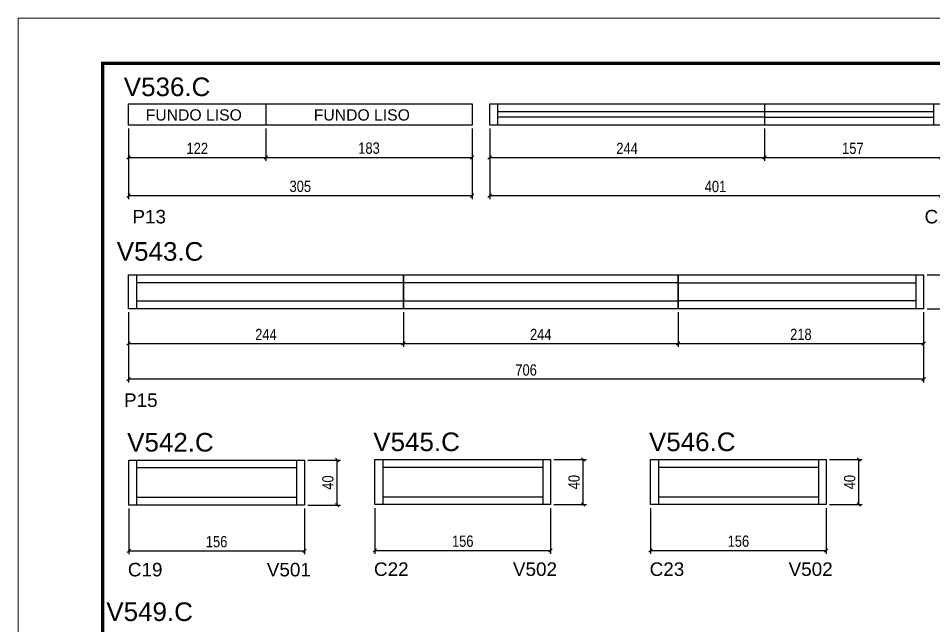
# Model space of a CAD drawing. Extents: x 2216 to 8470, y 226 to 4722.
# Drawn here: x 5400 to 6213, y 1886 to 2425 of the extents above; entities that cross this region are included whole.
import ezdxf

# ---------------------------------------------------------------- set-up
doc = ezdxf.new("R2010")
doc.units = 0
doc.linetypes.add('DASHED', pattern=[0.75, 0.5, -0.25])
for name, color, linetype in [('5', 5, 'Continuous'), ('COTA', 241, 'Continuous'), ('NOMENCLATURA', 7, 'Continuous'), ('Painéis', 200, 'Continuous'), ('SARR_2.2x7', 40, 'Continuous')]:
    doc.layers.add(name, color=color, linetype=linetype)
for name, color, linetype, lineweight in [('Folhas', 255, 'Continuous', 9), ('Romaneio', 3, 'Continuous', 13), ('SARRAFO DE PRESSAO', 251, 'DASHED', 9)]:
    doc.layers.add(name, color=color, linetype=linetype, lineweight=lineweight)
doc.styles.add('ARIAL', font='arial.ttf')
doc.styles.add('COTA TECNICA-50', font='techl___.ttf', dxfattribs={"height": 10})
doc.styles.get("Standard").update_dxf_attribs({"font": 'arial.ttf'})
doc.dimstyles.new('COTA PAINEL-50', dxfattribs={"dimtxt": 10, "dimasz": 3, "dimexe": 3, "dimexo": 3, "dimgap": 3, "dimtad": 1, "dimdec": 1, "dimzin": 12, "dimdsep": 46, "dimtxsty": 'COTA TECNICA-50', "dimblk1": 'OBLIQUE', "dimblk2": 'OBLIQUE', "dimsah": 1, "dimcen": 0.9, "dimclrd": 4, "dimclre": 4, "dimclrt": 240, "dimadec": 1, "dimazin": 3, "dimtfac": 1, "dimtdec": 1, "dimtmove": 0, "dimatfit": 3, "dimfxl": 1, "dimtolj": 1, "dimtzin": 12, "dimarcsym": 0})

# ---------------------------------------------------------------- blocks, each defined once
blk = doc.blocks.new('9999999999')
at = {"layer": 'Folhas'}
blk.add_lwpolyline([(98138.98, 34190.21), (99623.98, 34190.21), (99623.98, 35240.21), (98138.98, 35240.21)], close=True, dxfattribs=at)
at = {"layer": 'Folhas', "color": 30, "const_width": 3}
blk.add_lwpolyline([(98213.98, 34230.21), (99583.98, 34230.21), (99583.98, 35200.21), (98213.98, 35200.21)], close=True, dxfattribs=at)
blk = doc.blocks.new('_Oblique')
at = {"color": 0, "linetype": 'ByBlock', "lineweight": -2}
blk.add_line((-0.5, -0.5), (0.5, 0.5), dxfattribs=at)
blk = doc.blocks.new('*D214')
at = {"layer": 'Defpoints', "color": 0, "linetype": 'ByBlock', "transparency": 16777216}
for p in [(5497.59, 2329.86), (5802.59, 2329.86), (5497.59, 2267.29)]:
    blk.add_point(p, dxfattribs=at)
at = {"layer": 'Romaneio', "color": 4, "linetype": 'ByBlock', "lineweight": -2, "transparency": 16777216}
for p, q in [((5497.59, 2326.86), (5497.59, 2264.29)), ((5802.59, 2326.86), (5802.59, 2264.29)), ((5802.59, 2267.29), (5497.59, 2267.29))]:
    blk.add_line(p, q, dxfattribs=at)
at = {"layer": 'Romaneio', "color": 4, "linetype": 'ByBlock', "lineweight": -2, "transparency": 16777216, "xscale": 3, "yscale": 3, "zscale": 3}
for p, rotation in [((5497.59, 2267.29), 180.0000000059949), ((5802.59, 2267.29), 5.9948846e-09)]:
    blk.add_blockref('_Oblique', p, dxfattribs=dict(at, rotation=rotation))
at = {"layer": 'Romaneio', "color": 240, "linetype": 'ByBlock', "transparency": 16777216, "insert": (5650.09, 2275.51), "char_height": 10, "attachment_point": 5, "rotation": 0, "style": 'COTA TECNICA-50'}
blk.add_mtext('\\A1;305', dxfattribs=at)
blk = doc.blocks.new('*D215')
at = {"layer": 'COTA', "color": 4, "linetype": 'ByBlock', "lineweight": -2, "transparency": 16777216}
for p, q in [((5497.59, 2326.86), (5497.59, 2298.19)), ((5619.59, 2326.86), (5619.59, 2298.19)), ((5497.59, 2301.19), (5619.59, 2301.19))]:
    blk.add_line(p, q, dxfattribs=at)
at = {"layer": 'Defpoints', "color": 0, "linetype": 'ByBlock', "transparency": 16777216}
for p in [(5497.59, 2329.86), (5619.59, 2329.86), (5619.59, 2301.19)]:
    blk.add_point(p, dxfattribs=at)
at = {"layer": 'COTA', "color": 4, "linetype": 'ByBlock', "lineweight": -2, "transparency": 16777216, "xscale": 3, "yscale": 3, "zscale": 3, "rotation": 180}
blk.add_blockref('_Oblique', (5497.59, 2301.19), dxfattribs=at)
at = {"layer": 'COTA', "color": 4, "linetype": 'ByBlock', "lineweight": -2, "transparency": 16777216, "xscale": 3, "yscale": 3, "zscale": 3}
blk.add_blockref('_Oblique', (5619.59, 2301.19), dxfattribs=at)
at = {"layer": 'COTA', "color": 240, "linetype": 'ByBlock', "transparency": 16777216, "insert": (5558.59, 2309.25), "char_height": 10, "attachment_point": 5, "style": 'COTA TECNICA-50'}
blk.add_mtext('\\A1;122', dxfattribs=at)
blk = doc.blocks.new('*D86')
at = {"layer": 'COTA', "color": 4, "linetype": 'ByBlock', "lineweight": -2, "transparency": 16777216}
for p, q in [((5619.59, 2326.86), (5619.59, 2298.19)), ((5802.59, 2326.86), (5802.59, 2298.19)), ((5619.59, 2301.19), (5802.59, 2301.19))]:
    blk.add_line(p, q, dxfattribs=at)
at = {"layer": 'Defpoints', "color": 0, "linetype": 'ByBlock', "transparency": 16777216}
for p in [(5619.59, 2329.86), (5802.59, 2329.86), (5802.59, 2301.19)]:
    blk.add_point(p, dxfattribs=at)
at = {"layer": 'COTA', "color": 4, "linetype": 'ByBlock', "lineweight": -2, "transparency": 16777216, "xscale": 3, "yscale": 3, "zscale": 3, "rotation": 180}
blk.add_blockref('_Oblique', (5619.59, 2301.19), dxfattribs=at)
at = {"layer": 'COTA', "color": 4, "linetype": 'ByBlock', "lineweight": -2, "transparency": 16777216, "xscale": 3, "yscale": 3, "zscale": 3}
blk.add_blockref('_Oblique', (5802.59, 2301.19), dxfattribs=at)
at = {"layer": 'COTA', "color": 240, "linetype": 'ByBlock', "transparency": 16777216, "insert": (5711.09, 2309.43), "char_height": 10, "attachment_point": 5, "style": 'COTA TECNICA-50'}
blk.add_mtext('\\A1;183', dxfattribs=at)
blk = doc.blocks.new('*D216')
at = {"layer": 'Defpoints', "color": 0, "linetype": 'ByBlock', "transparency": 16777216}
for p in [(5818.24, 2329.86), (6219.24, 2329.86), (5818.24, 2267.29)]:
    blk.add_point(p, dxfattribs=at)
at = {"layer": 'Romaneio', "color": 4, "linetype": 'ByBlock', "lineweight": -2, "transparency": 16777216}
for p, q in [((5818.24, 2326.86), (5818.24, 2264.29)), ((6219.24, 2326.86), (6219.24, 2264.29)), ((6219.24, 2267.29), (5818.24, 2267.29))]:
    blk.add_line(p, q, dxfattribs=at)
at = {"layer": 'Romaneio', "color": 4, "linetype": 'ByBlock', "lineweight": -2, "transparency": 16777216, "xscale": 3, "yscale": 3, "zscale": 3}
for p, rotation in [((5818.24, 2267.29), 180.0000000045597), ((6219.24, 2267.29), 4.5597126e-09)]:
    blk.add_blockref('_Oblique', p, dxfattribs=dict(at, rotation=rotation))
at = {"layer": 'Romaneio', "color": 240, "linetype": 'ByBlock', "transparency": 16777216, "insert": (6018.74, 2275.39), "char_height": 10, "attachment_point": 5, "style": 'COTA TECNICA-50'}
blk.add_mtext('\\A1;401', dxfattribs=at)
blk = doc.blocks.new('*D217')
at = {"layer": 'COTA', "color": 4, "linetype": 'ByBlock', "lineweight": -2, "transparency": 16777216}
for p, q in [((5818.24, 2326.86), (5818.24, 2298.19)), ((6062.24, 2326.86), (6062.24, 2298.19)), ((5818.24, 2301.19), (6062.24, 2301.19))]:
    blk.add_line(p, q, dxfattribs=at)
at = {"layer": 'Defpoints', "color": 0, "linetype": 'ByBlock', "transparency": 16777216}
for p in [(5818.24, 2329.86), (6062.24, 2329.86), (6062.24, 2301.19)]:
    blk.add_point(p, dxfattribs=at)
at = {"layer": 'COTA', "color": 4, "linetype": 'ByBlock', "lineweight": -2, "transparency": 16777216, "xscale": 3, "yscale": 3, "zscale": 3, "rotation": 180}
blk.add_blockref('_Oblique', (5818.24, 2301.19), dxfattribs=at)
at = {"layer": 'COTA', "color": 4, "linetype": 'ByBlock', "lineweight": -2, "transparency": 16777216, "xscale": 3, "yscale": 3, "zscale": 3}
blk.add_blockref('_Oblique', (6062.24, 2301.19), dxfattribs=at)
at = {"layer": 'COTA', "color": 240, "linetype": 'ByBlock', "transparency": 16777216, "insert": (5940.24, 2309.26), "char_height": 10, "attachment_point": 5, "style": 'COTA TECNICA-50'}
blk.add_mtext('\\A1;244', dxfattribs=at)
blk = doc.blocks.new('*D87')
at = {"layer": 'COTA', "color": 4, "linetype": 'ByBlock', "lineweight": -2, "transparency": 16777216}
for p, q in [((6062.24, 2326.86), (6062.24, 2298.19)), ((6219.24, 2326.86), (6219.24, 2298.19)), ((6062.24, 2301.19), (6219.24, 2301.19))]:
    blk.add_line(p, q, dxfattribs=at)
at = {"layer": 'Defpoints', "color": 0, "linetype": 'ByBlock', "transparency": 16777216}
for p in [(6062.24, 2329.86), (6219.24, 2329.86), (6219.24, 2301.19)]:
    blk.add_point(p, dxfattribs=at)
at = {"layer": 'COTA', "color": 4, "linetype": 'ByBlock', "lineweight": -2, "transparency": 16777216, "xscale": 3, "yscale": 3, "zscale": 3, "rotation": 180}
blk.add_blockref('_Oblique', (6062.24, 2301.19), dxfattribs=at)
at = {"layer": 'COTA', "color": 4, "linetype": 'ByBlock', "lineweight": -2, "transparency": 16777216, "xscale": 3, "yscale": 3, "zscale": 3}
blk.add_blockref('_Oblique', (6219.24, 2301.19), dxfattribs=at)
at = {"layer": 'COTA', "color": 240, "linetype": 'ByBlock', "transparency": 16777216, "insert": (6140.74, 2309.3), "char_height": 10, "attachment_point": 5, "style": 'COTA TECNICA-50'}
blk.add_mtext('\\A1;157', dxfattribs=at)
blk = doc.blocks.new('*D89')
at = {"layer": 'Defpoints', "color": 0, "linetype": 'ByBlock', "transparency": 16777216}
for p in [(5497.77, 1992.7), (5653.77, 1992.7), (5653.77, 1952.1)]:
    blk.add_point(p, dxfattribs=at)
at = {"layer": 'Romaneio', "color": 4, "linetype": 'ByBlock', "lineweight": -2, "transparency": 16777216}
for p, q in [((5497.77, 1989.7), (5497.77, 1949.1)), ((5653.77, 1989.7), (5653.77, 1949.1)), ((5497.77, 1952.1), (5653.77, 1952.1))]:
    blk.add_line(p, q, dxfattribs=at)
at = {"layer": 'Romaneio', "color": 4, "linetype": 'ByBlock', "lineweight": -2, "transparency": 16777216, "xscale": 3, "yscale": 3, "zscale": 3, "rotation": 180}
blk.add_blockref('_Oblique', (5497.77, 1952.1), dxfattribs=at)
at = {"layer": 'Romaneio', "color": 4, "linetype": 'ByBlock', "lineweight": -2, "transparency": 16777216, "xscale": 3, "yscale": 3, "zscale": 3}
blk.add_blockref('_Oblique', (5653.77, 1952.1), dxfattribs=at)
at = {"layer": 'Romaneio', "color": 240, "linetype": 'ByBlock', "transparency": 16777216, "insert": (5575.77, 1960.21), "char_height": 10, "attachment_point": 5, "style": 'COTA TECNICA-50'}
blk.add_mtext('\\A1;156', dxfattribs=at)
blk = doc.blocks.new('*D90')
at = {"layer": 'COTA', "color": 4, "linetype": 'ByBlock', "lineweight": -2, "transparency": 16777216}
for p, q in [((5656.77, 2032.7), (5685.74, 2032.7)), ((5682.74, 1992.7), (5682.74, 2032.7)), ((5656.77, 1992.7), (5685.74, 1992.7))]:
    blk.add_line(p, q, dxfattribs=at)
at = {"layer": 'Defpoints', "color": 0, "linetype": 'ByBlock', "transparency": 16777216}
for p in [(5653.77, 2032.7), (5682.74, 2032.7), (5653.77, 1992.7)]:
    blk.add_point(p, dxfattribs=at)
at = {"layer": 'COTA', "color": 4, "linetype": 'ByBlock', "lineweight": -2, "transparency": 16777216, "xscale": 3, "yscale": 3, "zscale": 3}
for p, rotation in [((5682.74, 2032.7), 90), ((5682.74, 1992.7), 270)]:
    blk.add_blockref('_Oblique', p, dxfattribs=dict(at, rotation=rotation))
at = {"layer": 'COTA', "color": 240, "linetype": 'ByBlock', "transparency": 16777216, "insert": (5674.63, 2012.7), "char_height": 10, "attachment_point": 5, "rotation": 90, "style": 'COTA TECNICA-50'}
blk.add_mtext('\\A1;40', dxfattribs=at)
blk = doc.blocks.new('*D200')
at = {"layer": 'COTA', "color": 4, "linetype": 'ByBlock', "lineweight": -2, "transparency": 16777216}
for p, q in [((5985.59, 2164.01), (5985.59, 2133.02)), ((6203.62, 2164.01), (6203.62, 2133.02)), ((5985.59, 2136.02), (6203.62, 2136.02))]:
    blk.add_line(p, q, dxfattribs=at)
at = {"layer": 'Defpoints', "color": 0, "linetype": 'ByBlock', "transparency": 16777216}
for p in [(5985.59, 2167.01), (6203.62, 2167.01), (6203.62, 2136.02)]:
    blk.add_point(p, dxfattribs=at)
at = {"layer": 'COTA', "color": 4, "linetype": 'ByBlock', "lineweight": -2, "transparency": 16777216, "xscale": 3, "yscale": 3, "zscale": 3, "rotation": 180}
blk.add_blockref('_Oblique', (5985.59, 2136.02), dxfattribs=at)
at = {"layer": 'COTA', "color": 4, "linetype": 'ByBlock', "lineweight": -2, "transparency": 16777216, "xscale": 3, "yscale": 3, "zscale": 3}
blk.add_blockref('_Oblique', (6203.62, 2136.02), dxfattribs=at)
at = {"layer": 'COTA', "color": 240, "linetype": 'ByBlock', "transparency": 16777216, "insert": (6094.6, 2144.11), "char_height": 10, "attachment_point": 5, "style": 'COTA TECNICA-50'}
blk.add_mtext('\\A1;218', dxfattribs=at)
blk = doc.blocks.new('*D201')
at = {"layer": 'Defpoints', "color": 0, "linetype": 'ByBlock', "transparency": 16777216}
for p in [(5497.59, 2167.01), (5741.59, 2167.01), (5741.59, 2136.02)]:
    blk.add_point(p, dxfattribs=at)
at = {"layer": 'Romaneio', "color": 4, "linetype": 'ByBlock', "lineweight": -2, "transparency": 16777216}
for p, q in [((5497.59, 2164.01), (5497.59, 2133.02)), ((5741.59, 2164.01), (5741.59, 2133.02)), ((5497.59, 2136.02), (5741.59, 2136.02))]:
    blk.add_line(p, q, dxfattribs=at)
at = {"layer": 'Romaneio', "color": 4, "linetype": 'ByBlock', "lineweight": -2, "transparency": 16777216, "xscale": 3, "yscale": 3, "zscale": 3, "rotation": 180}
blk.add_blockref('_Oblique', (5497.59, 2136.02), dxfattribs=at)
at = {"layer": 'Romaneio', "color": 4, "linetype": 'ByBlock', "lineweight": -2, "transparency": 16777216, "xscale": 3, "yscale": 3, "zscale": 3}
blk.add_blockref('_Oblique', (5741.59, 2136.02), dxfattribs=at)
at = {"layer": 'Romaneio', "color": 240, "linetype": 'ByBlock', "transparency": 16777216, "insert": (5619.59, 2144.09), "char_height": 10, "attachment_point": 5, "style": 'COTA TECNICA-50'}
blk.add_mtext('\\A1;244', dxfattribs=at)
blk = doc.blocks.new('*D68')
at = {"layer": 'Defpoints', "color": 0, "linetype": 'ByBlock', "transparency": 16777216}
for p in [(5741.59, 2167.01), (5985.59, 2167.01), (5985.59, 2136.02)]:
    blk.add_point(p, dxfattribs=at)
at = {"layer": 'Romaneio', "color": 4, "linetype": 'ByBlock', "lineweight": -2, "transparency": 16777216}
for p, q in [((5741.59, 2164.01), (5741.59, 2133.02)), ((5985.59, 2164.01), (5985.59, 2133.02)), ((5741.59, 2136.02), (5985.59, 2136.02))]:
    blk.add_line(p, q, dxfattribs=at)
at = {"layer": 'Romaneio', "color": 4, "linetype": 'ByBlock', "lineweight": -2, "transparency": 16777216, "xscale": 3, "yscale": 3, "zscale": 3, "rotation": 180}
blk.add_blockref('_Oblique', (5741.59, 2136.02), dxfattribs=at)
at = {"layer": 'Romaneio', "color": 4, "linetype": 'ByBlock', "lineweight": -2, "transparency": 16777216, "xscale": 3, "yscale": 3, "zscale": 3}
blk.add_blockref('_Oblique', (5985.59, 2136.02), dxfattribs=at)
at = {"layer": 'Romaneio', "color": 240, "linetype": 'ByBlock', "transparency": 16777216, "insert": (5863.59, 2144.09), "char_height": 10, "attachment_point": 5, "style": 'COTA TECNICA-50'}
blk.add_mtext('\\A1;244', dxfattribs=at)
blk = doc.blocks.new('*D69')
at = {"layer": 'COTA', "color": 4, "linetype": 'ByBlock', "lineweight": -2, "transparency": 16777216}
for p, q in [((5497.59, 2164.01), (5497.59, 2101.45)), ((6203.62, 2164.01), (6203.62, 2101.45)), ((6203.62, 2104.45), (5497.59, 2104.45))]:
    blk.add_line(p, q, dxfattribs=at)
at = {"layer": 'Defpoints', "color": 0, "linetype": 'ByBlock', "transparency": 16777216}
for p in [(5497.59, 2167.01), (6203.62, 2167.01), (5497.59, 2104.45)]:
    blk.add_point(p, dxfattribs=at)
at = {"layer": 'COTA', "color": 4, "linetype": 'ByBlock', "lineweight": -2, "transparency": 16777216, "xscale": 3, "yscale": 3, "zscale": 3, "rotation": 180}
blk.add_blockref('_Oblique', (5497.59, 2104.45), dxfattribs=at)
at = {"layer": 'COTA', "color": 4, "linetype": 'ByBlock', "lineweight": -2, "transparency": 16777216, "xscale": 3, "yscale": 3, "zscale": 3}
blk.add_blockref('_Oblique', (6203.62, 2104.45), dxfattribs=at)
at = {"layer": 'COTA', "color": 240, "linetype": 'ByBlock', "transparency": 16777216, "insert": (5850.6, 2112.55), "char_height": 10, "attachment_point": 5, "style": 'COTA TECNICA-50'}
blk.add_mtext('\\A1;706', dxfattribs=at)
blk = doc.blocks.new('*D202')
at = {"layer": 'COTA', "color": 4, "linetype": 'ByBlock', "lineweight": -2, "transparency": 16777216}
for p, q in [((6206.62, 2197.01), (6235.14, 2197.01)), ((6232.14, 2167.01), (6232.14, 2197.01)), ((6206.62, 2167.01), (6235.14, 2167.01))]:
    blk.add_line(p, q, dxfattribs=at)
at = {"layer": 'Defpoints', "color": 0, "linetype": 'ByBlock', "transparency": 16777216}
for p in [(6203.62, 2197.01), (6232.14, 2197.01), (6203.62, 2167.01)]:
    blk.add_point(p, dxfattribs=at)
at = {"layer": 'COTA', "color": 4, "linetype": 'ByBlock', "lineweight": -2, "transparency": 16777216, "xscale": 3, "yscale": 3, "zscale": 3}
for p, rotation in [((6232.14, 2197.01), 90), ((6232.14, 2167.01), 270)]:
    blk.add_blockref('_Oblique', p, dxfattribs=dict(at, rotation=rotation))
at = {"layer": 'COTA', "color": 240, "linetype": 'ByBlock', "transparency": 16777216, "insert": (6223.92, 2182.01), "char_height": 10, "attachment_point": 5, "rotation": 90, "style": 'COTA TECNICA-50'}
blk.add_mtext('\\A1;30', dxfattribs=at)
blk = doc.blocks.new('*D72')
at = {"layer": 'Defpoints', "color": 0, "linetype": 'ByBlock', "transparency": 16777216}
for p in [(5716.33, 1993.11), (5872.33, 1993.11), (5872.33, 1952.51)]:
    blk.add_point(p, dxfattribs=at)
at = {"layer": 'Romaneio', "color": 4, "linetype": 'ByBlock', "lineweight": -2, "transparency": 16777216}
for p, q in [((5716.33, 1990.11), (5716.33, 1949.51)), ((5872.33, 1990.11), (5872.33, 1949.51)), ((5716.33, 1952.51), (5872.33, 1952.51))]:
    blk.add_line(p, q, dxfattribs=at)
at = {"layer": 'Romaneio', "color": 4, "linetype": 'ByBlock', "lineweight": -2, "transparency": 16777216, "xscale": 3, "yscale": 3, "zscale": 3, "rotation": 180}
blk.add_blockref('_Oblique', (5716.33, 1952.51), dxfattribs=at)
at = {"layer": 'Romaneio', "color": 4, "linetype": 'ByBlock', "lineweight": -2, "transparency": 16777216, "xscale": 3, "yscale": 3, "zscale": 3}
blk.add_blockref('_Oblique', (5872.33, 1952.51), dxfattribs=at)
at = {"layer": 'Romaneio', "color": 240, "linetype": 'ByBlock', "transparency": 16777216, "insert": (5794.33, 1960.62), "char_height": 10, "attachment_point": 5, "style": 'COTA TECNICA-50'}
blk.add_mtext('\\A1;156', dxfattribs=at)
blk = doc.blocks.new('*D73')
at = {"layer": 'COTA', "color": 4, "linetype": 'ByBlock', "lineweight": -2, "transparency": 16777216}
for p, q in [((5875.33, 2033.11), (5904.3, 2033.11)), ((5901.3, 1993.11), (5901.3, 2033.11)), ((5875.33, 1993.11), (5904.3, 1993.11))]:
    blk.add_line(p, q, dxfattribs=at)
at = {"layer": 'Defpoints', "color": 0, "linetype": 'ByBlock', "transparency": 16777216}
for p in [(5872.33, 2033.11), (5901.3, 2033.11), (5872.33, 1993.11)]:
    blk.add_point(p, dxfattribs=at)
at = {"layer": 'COTA', "color": 4, "linetype": 'ByBlock', "lineweight": -2, "transparency": 16777216, "xscale": 3, "yscale": 3, "zscale": 3}
for p, rotation in [((5901.3, 2033.11), 90), ((5901.3, 1993.11), 270)]:
    blk.add_blockref('_Oblique', p, dxfattribs=dict(at, rotation=rotation))
at = {"layer": 'COTA', "color": 240, "linetype": 'ByBlock', "transparency": 16777216, "insert": (5893.2, 2013.11), "char_height": 10, "attachment_point": 5, "rotation": 90, "style": 'COTA TECNICA-50'}
blk.add_mtext('\\A1;40', dxfattribs=at)
blk = doc.blocks.new('*D74')
at = {"layer": 'Defpoints', "color": 0, "linetype": 'ByBlock', "transparency": 16777216}
for p in [(5961.1, 1993.11), (6117.1, 1993.11), (6117.1, 1952.51)]:
    blk.add_point(p, dxfattribs=at)
at = {"layer": 'Romaneio', "color": 4, "linetype": 'ByBlock', "lineweight": -2, "transparency": 16777216}
for p, q in [((5961.1, 1990.11), (5961.1, 1949.51)), ((6117.1, 1990.11), (6117.1, 1949.51)), ((5961.1, 1952.51), (6117.1, 1952.51))]:
    blk.add_line(p, q, dxfattribs=at)
at = {"layer": 'Romaneio', "color": 4, "linetype": 'ByBlock', "lineweight": -2, "transparency": 16777216, "xscale": 3, "yscale": 3, "zscale": 3, "rotation": 180}
blk.add_blockref('_Oblique', (5961.1, 1952.51), dxfattribs=at)
at = {"layer": 'Romaneio', "color": 4, "linetype": 'ByBlock', "lineweight": -2, "transparency": 16777216, "xscale": 3, "yscale": 3, "zscale": 3}
blk.add_blockref('_Oblique', (6117.1, 1952.51), dxfattribs=at)
at = {"layer": 'Romaneio', "color": 240, "linetype": 'ByBlock', "transparency": 16777216, "insert": (6039.1, 1960.62), "char_height": 10, "attachment_point": 5, "style": 'COTA TECNICA-50'}
blk.add_mtext('\\A1;156', dxfattribs=at)
blk = doc.blocks.new('*D75')
at = {"layer": 'COTA', "color": 4, "linetype": 'ByBlock', "lineweight": -2, "transparency": 16777216}
for p, q in [((6120.1, 2033.11), (6149.07, 2033.11)), ((6146.07, 1993.11), (6146.07, 2033.11)), ((6120.1, 1993.11), (6149.07, 1993.11))]:
    blk.add_line(p, q, dxfattribs=at)
at = {"layer": 'Defpoints', "color": 0, "linetype": 'ByBlock', "transparency": 16777216}
for p in [(6117.1, 2033.11), (6146.07, 2033.11), (6117.1, 1993.11)]:
    blk.add_point(p, dxfattribs=at)
at = {"layer": 'COTA', "color": 4, "linetype": 'ByBlock', "lineweight": -2, "transparency": 16777216, "xscale": 3, "yscale": 3, "zscale": 3}
for p, rotation in [((6146.07, 2033.11), 90), ((6146.07, 1993.11), 270)]:
    blk.add_blockref('_Oblique', p, dxfattribs=dict(at, rotation=rotation))
at = {"layer": 'COTA', "color": 240, "linetype": 'ByBlock', "transparency": 16777216, "insert": (6137.97, 2013.11), "char_height": 10, "attachment_point": 5, "rotation": 90, "style": 'COTA TECNICA-50'}
blk.add_mtext('\\A1;40', dxfattribs=at)

msp = doc.modelspace()

# ---------------------------------------------------------------- linework, layer by layer
at = {"layer": 'Painéis', "linetype": 'ByBlock'}
for p, q in [((5619.59, 2348.86), (5619.59, 2329.86)), ((6062.24, 2348.86), (6062.24, 2329.86))]:
    msp.add_line(p, q, dxfattribs=at)
at = {"layer": 'Painéis', "linetype": 'Continuous'}
for points in [[(5497.59, 2348.86), (5802.59, 2348.86), (5802.59, 2329.86), (5497.59, 2329.86)], [(5818.24, 2348.86), (6219.24, 2348.86), (6219.24, 2329.86), (5818.24, 2329.86)], [(5497.59, 2197.01), (5741.59, 2197.01), (5741.59, 2167.01), (5497.59, 2167.01)], [(5741.59, 2197.01), (5985.59, 2197.01), (5985.59, 2167.01), (5741.59, 2167.01)], [(5497.77, 2032.7), (5653.77, 2032.7), (5653.77, 1992.7), (5497.77, 1992.7)], [(5716.33, 2033.11), (5872.33, 2033.11), (5872.33, 1993.11), (5716.33, 1993.11)], [(5961.1, 2033.11), (6117.1, 2033.11), (6117.1, 1993.11), (5961.1, 1993.11)]]:
    msp.add_lwpolyline(points, close=True, dxfattribs=at)
at = {"layer": 'Painéis', "linetype": 'ByBlock'}
msp.add_lwpolyline([(5985.59, 2197.01), (6203.62, 2197.01), (6203.62, 2167.01), (5985.59, 2167.01)], close=True, dxfattribs=at)
at = {"layer": 'SARR_2.2x7', "linetype": 'Continuous'}
for p, q in [((5825.24, 2348.86), (5825.24, 2329.86)), ((5825.24, 2341.86), (6062.24, 2341.86)), ((6062.24, 2341.86), (6212.24, 2341.86)), ((6212.24, 2348.86), (6212.24, 2329.86)), ((6062.24, 2336.86), (5825.24, 2336.86)), ((6062.24, 2336.86), (6212.24, 2336.86)), ((5504.59, 2197.01), (5504.59, 2167.01)), ((6196.65, 2197.01), (6196.65, 2167.01)), ((5741.59, 2190.01), (5504.59, 2190.01)), ((5985.59, 2190.01), (5741.59, 2190.01)), ((5985.59, 2190.01), (6196.65, 2190.01)), ((5504.59, 2174.01), (5741.59, 2174.01)), ((5741.59, 2174.01), (5985.59, 2174.01)), ((6196.65, 2174.01), (5985.59, 2174.01)), ((5504.77, 2032.7), (5504.77, 1992.7)), ((5646.77, 2032.7), (5646.77, 1992.7)), ((5723.33, 2033.11), (5723.33, 1993.11)), ((5865.33, 2033.11), (5865.33, 1993.11)), ((5968.1, 2033.11), (5968.1, 1993.11)), ((6110.1, 2033.11), (6110.1, 1993.11)), ((5646.77, 2025.7), (5504.77, 2025.7)), ((5865.33, 2026.11), (5723.33, 2026.11)), ((6110.1, 2026.11), (5968.1, 2026.11)), ((5504.77, 1999.7), (5646.77, 1999.7)), ((5723.33, 2000.11), (5865.33, 2000.11)), ((5968.1, 2000.11), (6110.1, 2000.11))]:
    msp.add_line(p, q, dxfattribs=at)

# ---------------------------------------------------------------- block references
at = {"layer": 'SARRAFO DE PRESSAO', "color": 6, "linetype": 'ByBlock'}
msp.add_blockref('9999999999', (-92739.29, -32815.53), dxfattribs=at)

# ---------------------------------------------------------------- texts
at = {"color": 0, "linetype": 'Continuous', "ltscale": 5, "style": 'ARIAL'}
for p in [(5512.82, 2333.93), (5662.04, 2333.93)]:
    msp.add_text('FUNDO LISO', height=10, dxfattribs=at).set_placement(p)
at = {"layer": '5', "linetype": 'Continuous'}
for s, p in [('P13', (5500.98, 2242.67)), ('C18', (6204.38, 2242.67)), ('P15', (5493.55, 2079.83)), ('C19', (5496.96, 1929.44)), ('V501', (5620.35, 1929.44)), ('C22', (5715.52, 1929.85)), ('V502', (5838.91, 1929.85)), ('C23', (5960.3, 1929.85)), ('V502', (6083.69, 1929.85))]:
    msp.add_text(s, height=12, rotation=359.99996, dxfattribs=at).set_placement(p)
at = {"layer": 'NOMENCLATURA', "linetype": 'Continuous'}
for s, p in [('V536.C', (5493.35, 2355.63)), ('V543.C', (5487.12, 2209.53)), ('V542.C', (5496.35, 2040.21)), ('V545.C', (5714.91, 2040.62)), ('V546.C', (5959.69, 2040.62)), ('V549.C', (5477.85, 1889.84))]:
    msp.add_text(s, height=16.5, dxfattribs=at).set_placement(p)

# ---------------------------------------------------------------- dimensions: what is measured, and where the dimension line sits
at = {"layer": 'COTA', "linetype": 'ByBlock'}
for base, p1, p2, picture, middle in [((5619.59, 2301.19), (5497.59, 2329.86), (5619.59, 2329.86), '*D215', (5558.59, 2309.25)), ((5802.59, 2301.19), (5619.59, 2329.86), (5802.59, 2329.86), '*D86', (5711.09, 2309.43)), ((6062.24, 2301.19), (5818.24, 2329.86), (6062.24, 2329.86), '*D217', (5940.24, 2309.26)), ((6219.24, 2301.19), (6062.24, 2329.86), (6219.24, 2329.86), '*D87', (6140.74, 2309.3)), ((5497.59, 2104.45), (6203.62, 2167.01), (5497.59, 2167.01), '*D69', (5850.6, 2112.55)), ((6203.62, 2136.02), (5985.59, 2167.01), (6203.62, 2167.01), '*D200', (6094.6, 2144.11))]:
    dim = msp.add_linear_dim(base=base, p1=p1, p2=p2, dimstyle='COTA PAINEL-50', override={"dimarcsym": 1}, dxfattribs=at)
    dim.commit()
    dim.dimension.update_dxf_attribs({"geometry": picture, "text_midpoint": middle})
for base, p1, p2, picture, middle in [((6232.14, 2197.01), (6203.62, 2167.01), (6203.62, 2197.01), '*D202', (6223.92, 2182.01)), ((5682.74, 2032.7), (5653.77, 1992.7), (5653.77, 2032.7), '*D90', (5674.63, 2012.7)), ((5901.3, 2033.11), (5872.33, 1993.11), (5872.33, 2033.11), '*D73', (5893.2, 2013.11)), ((6146.07, 2033.11), (6117.1, 1993.11), (6117.1, 2033.11), '*D75', (6137.97, 2013.11))]:
    dim = msp.add_linear_dim(base=base, p1=p1, p2=p2, angle=90, dimstyle='COTA PAINEL-50', override={"dimarcsym": 1}, dxfattribs=at)
    dim.commit()
    dim.dimension.update_dxf_attribs({"geometry": picture, "text_midpoint": middle})
at = {"layer": 'Romaneio', "linetype": 'ByBlock'}
for p1, p2, distance, picture, middle in [((5802.59, 2329.86), (5497.59, 2329.86), 62.56, '*D214', (5650.09, 2275.51)), ((6219.24, 2329.86), (5818.24, 2329.86), 62.56, '*D216', (6018.74, 2275.39)), ((5497.59, 2167.01), (5741.59, 2167.01), -30.99, '*D201', (5619.59, 2144.09)), ((5741.59, 2167.01), (5985.59, 2167.01), -30.99, '*D68', (5863.59, 2144.09)), ((5497.77, 1992.7), (5653.77, 1992.7), -40.6, '*D89', (5575.77, 1960.21)), ((5716.33, 1993.11), (5872.33, 1993.11), -40.6, '*D72', (5794.33, 1960.62)), ((5961.1, 1993.11), (6117.1, 1993.11), -40.6, '*D74', (6039.1, 1960.62))]:
    dim = msp.add_aligned_dim(p1=p1, p2=p2, distance=distance, dimstyle='COTA PAINEL-50', override={"dimarcsym": 1}, dxfattribs=at)
    dim.commit()
    dim.dimension.update_dxf_attribs({"geometry": picture, "text_midpoint": middle})

doc.saveas('drawing.dxf')
